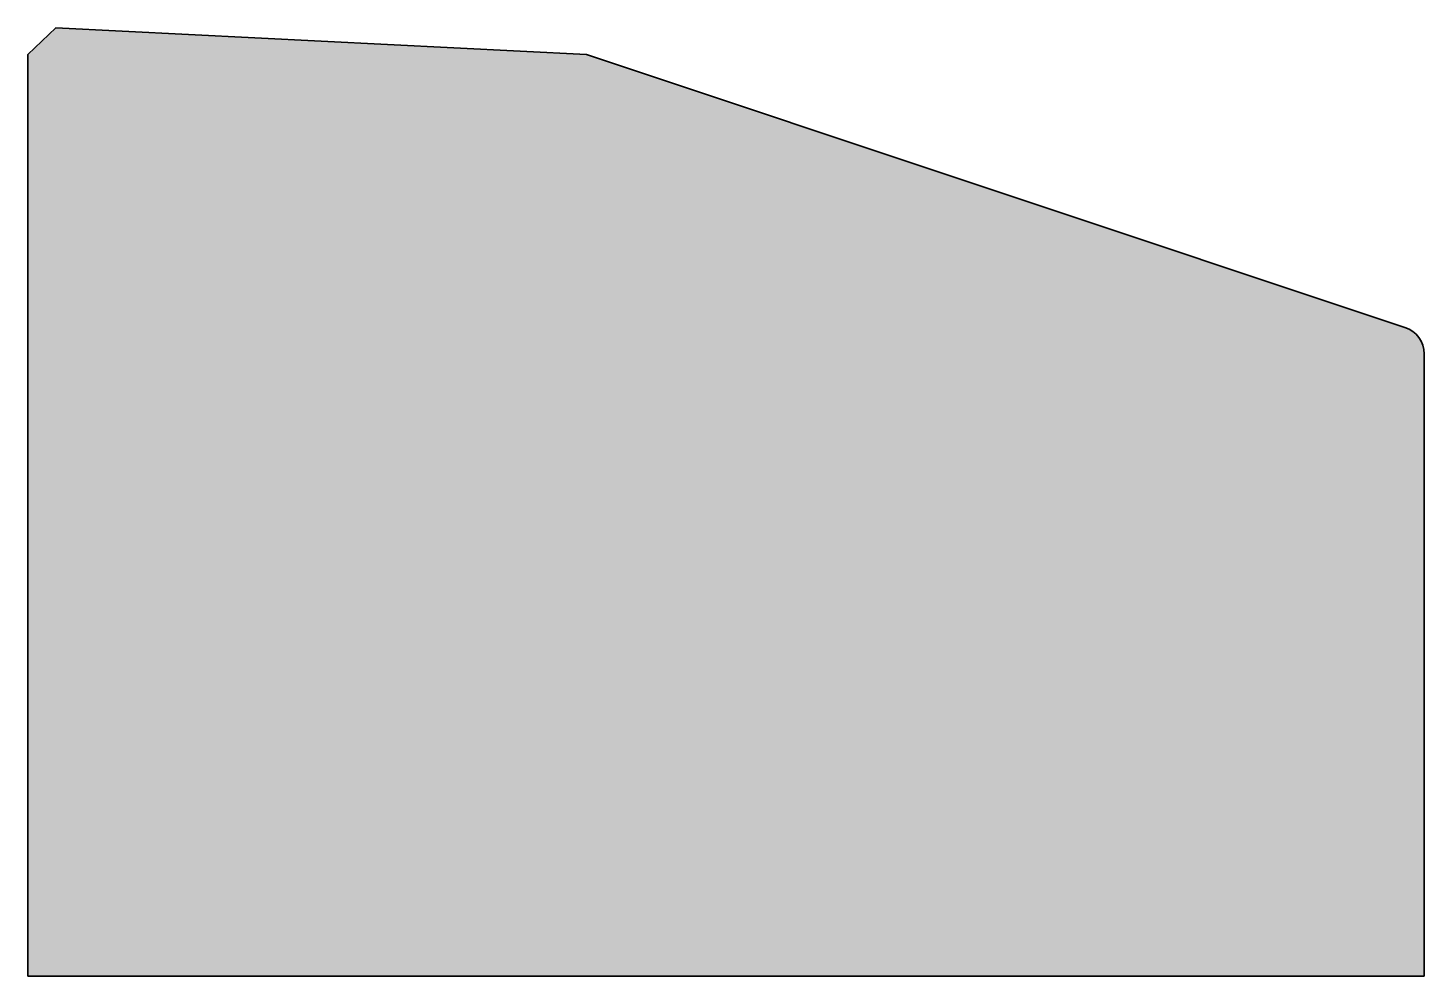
# Model space of a CAD drawing. Header units: metres. Extents: x 0 to 0.25, y -0.17 to 0.
import ezdxf

# ---------------------------------------------------------------- set-up
doc = ezdxf.new("R2010")
doc.units = ezdxf.units.M

msp = doc.modelspace()

# ---------------------------------------------------------------- hatches: boundary and pattern name
h = msp.add_hatch(color=253)
h.dxf.hatch_style = 1
edge = h.paths.add_edge_path()
edge.add_line((0, -0.1700000000000059), (0, -0.004999999999999671))
edge.add_line((0, -0.004999999999999671), (0.004993761694379373, -0.0002496880847189242))
edge.add_line((0.004993761694379373, -0.0002496880847189242), (0.09999999999999432, -0.004999999999999671))
edge.add_line((0.09999999999999432, -0.004999999999999671), (0.2465811388300665, -0.0538603796100261))
edge.add_arc((0.2449999999999246, -0.05860379610033892), 0.00500000000007541, 7.223093234642874e-10, 71.56505117666887, ccw=False)
edge.add_line((0.25, -0.05860379610027588), (0.25, -0.1700000000000059))
edge.add_line((0.25, -0.1700000000000059), (0, -0.1700000000000059))

# ---------------------------------------------------------------- linework, layer by layer
at = {"lineweight": 35}
msp.add_lwpolyline([(0, -0.1700000000000059), (0, -0.004999999999999671), (0.004993761694379373, -0.0002496880847189242), (0.09999999999999432, -0.004999999999999671), (0.2465811388300665, -0.0538603796100261, -0.3228228060496597), (0.25, -0.05860379610027588), (0.25, -0.1700000000000059)], format="xyb", close=True, dxfattribs=at)

doc.saveas('drawing.dxf')
